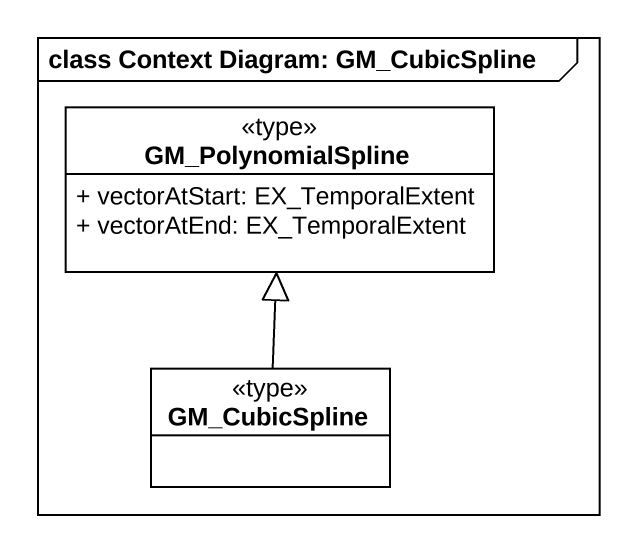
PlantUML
@startuml
mainframe class Context Diagram: GM_CubicSpline
hide circle
hide empty members
skinparam classAttributeIconSize 0
class GM_PolynomialSpline <<type>> {
  + vectorAtStart: EX_TemporalExtent
  + vectorAtEnd: EX_TemporalExtent
}
class GM_CubicSpline <<type>>
GM_CubicSpline -up-|> GM_PolynomialSpline
@enduml
